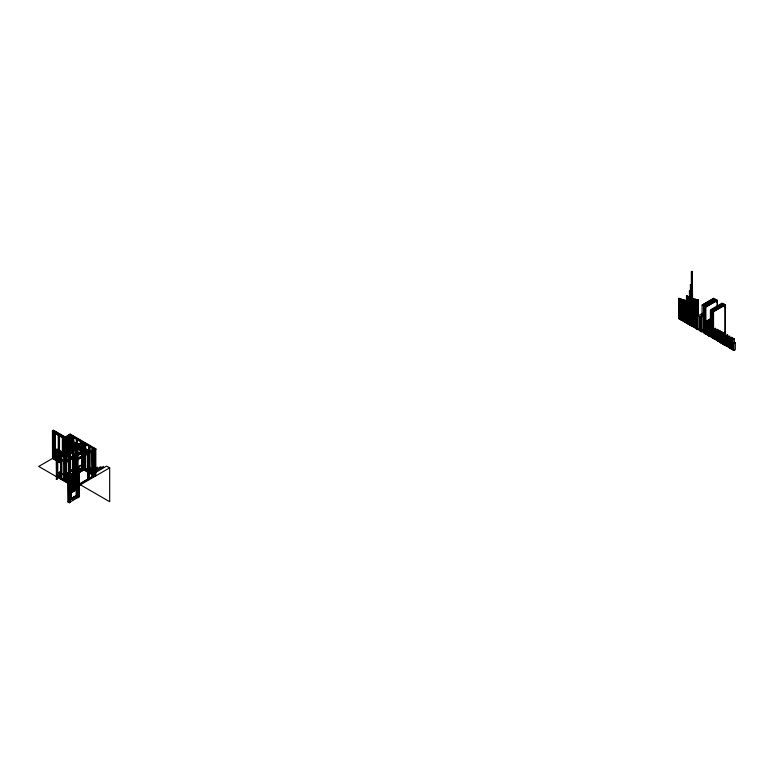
<?xml version="1.0" encoding="UTF-8"?>
<svg xmlns="http://www.w3.org/2000/svg" width="774" height="774" viewBox="0 0 774 774"><rect width="100%" height="100%" fill="white"/><g stroke="black" fill="none" stroke-linecap="round" stroke-linejoin="round"><path stroke-width="1.16" d="M59.579 472.788L59.395 477.481L59.579 472.508L59.579 477.374L64.242 480.044L59.211 477.374L59.211 472.295L61.233 471.124M60.624 455.189L60.44 454.377L60.624 460.056L60.807 454.87M64.058 480.151L64.058 456.457L82.15 445.95L78.551 443.87L61.446 453.796M68.934 450.516L69.321 436.043L69.321 439.613M69.902 471.888L69.902 457.927M75.939 460.24L75.939 454.425M81.967 464.893L81.967 450.923M65.432 453.903L65.432 480.035L64.194 479.735L65.084 480.635L83.805 469.847L83.805 442.873L82.992 442.399L64.213 453.196L64.203 480.17M92.832 477.132L92.861 450.981L92.009 450.487L92.009 476.62L92.832 477.132L92.009 450.487M94.97 476.349L94.999 449.752L93.77 449.471M82.625 443.028L82.982 442.399L83.805 442.873L65.064 454.115L83.805 443.289L83.437 469.634L83.476 443.521M70.927 485.617L71.111 480.644L73.366 479.125L73.366 484.205L70.927 485.617L70.927 480.538L73.366 479.125M70.927 491.258L71.111 486.285L73.366 484.766L73.366 489.845L70.927 491.258L70.927 486.178L73.366 484.766M74.343 483.644L74.527 478.671L76.79 477.152L76.79 482.231L74.343 483.644L74.343 478.564L76.79 477.152M74.343 489.284L74.527 484.311L76.732 482.753L74.285 484.166L74.285 489.245L76.79 487.872L76.732 482.753M70.927 499.162L71.111 492.496L76.79 489.004L76.79 495.766L70.927 499.162L70.927 492.39L76.79 489.004M59.395 472.614L64.242 475.178L59.211 472.295M68.373 457.047L66.38 456.012L66.835 455.528L66.109 455.954L66.941 455.876M61.601 453.922L78.725 443.976L78.542 444.576M61.601 454.125L78.725 444.189M66.661 451.687L66.661 450.981M70.502 453.4L72.524 452.229L75.804 454.696L75.804 460.337M69.679 454.096L72.688 452.345L72.137 452.664L75.571 454.638L75.571 449.984L72.137 448.011M69.67 454.309L72.979 452.374M71.063 457.25L82.15 450.816L78.174 448.949L81.831 451.194L81.831 464.739M64.039 461.517L70.376 457.84L70.376 471.385M71.092 457.444L82.15 451.029L78.445 449.007M65.887 461.672L82.17 452.432L65.064 462.359M65.887 462.378L81.986 453.032L81.986 452.326M65.064 463.065L81.986 453.032M61.233 471.83L59.211 473.001L59.946 472.721M71.372 470.534L75.842 473.311M65.064 474.491L75.117 468.657M76.104 468.067L82.15 464.574M64.058 475.284L75.939 468.386M76.123 468.289L82.15 464.787M65.887 476.9L82.17 467.67L76.123 471.182M65.064 477.597L75.126 471.753M65.887 477.606L82.17 468.376L76.123 471.888M65.064 478.303L75.126 472.459M78.155 467.67L82.054 469.702L82.15 445.95M60.459 463.046L52.526 458.469L52.458 430.615L53.309 430.121L90.084 451.348L90.084 452.616M65.567 437.62L53.309 430.547L52.458 431.041L89.233 452.268L90.084 451.774M53.319 430.973L52.458 431.466L89.233 452.693L90.084 452.2M53.735 457.763L53.735 431.64L52.884 432.134L52.884 458.256M63.207 437.107L62.355 437.6L62.355 451.852M78.338 485.927L95.821 475.855L95.821 448.881L70.231 434.108L64.494 437.426L65.345 437.92L71.082 434.601L66.303 437.784M66.409 436.739L70.231 434.108M69.128 435.162L69.989 435.665L71.082 435.027L91.7 446.927M71.818 435.452L70.966 435.946L70.966 449.007M69.505 440.735L68.644 441.228L68.644 449.539M57.382 475.362L57.382 478.816L56.531 479.309L56.163 449.539L57.015 449.046L76.616 460.366M63.1 452.983L57.015 449.471L56.163 449.965L75.426 461.081L95.821 449.307L93.286 447.846M57.382 449.684L56.531 450.178L56.531 479.309M61.475 452.045L60.614 452.538L60.614 478.661L61.475 478.168M81.231 440.88L80.37 441.373L80.37 444.944M57.237 455.741L38.71 466.441L68.886 483.856M61.146 453.496L59.172 454.628L61.214 455.809M63.11 452.355L68.044 449.51M55.399 458.711L54.548 459.205L54.18 432.869L54.18 458.992L55.399 458.711L55.399 432.579M65.248 453.022L82.953 442.38M59.482 461.081L58.631 461.575L58.631 435.443L59.482 434.949L59.482 461.081L58.263 461.362L58.263 435.23M69.186 457.482L70.037 456.989L70.037 478.361M89.561 445.698L88.71 446.192L88.71 450.942M57.015 465.948L56.531 466.645M74.13 459.35L73.278 459.843L73.278 476.474M94.97 475.923L94.999 449.326L94.138 448.833L75.397 459.659L75.397 475.526M52.458 430.615L89.233 451.842L90.084 451.348M75.397 460.085L94.138 448.833M75.552 460.172L74.691 460.665L74.691 476.097M75.059 476.174L75.059 460.878L94.999 449.326M95.821 448.881L94.96 449.375L70.231 435.094L70.231 440.271M56.531 476.726L57.75 476.02L57.75 449.897L56.899 450.391L57.382 478.816M56.163 479.096L57.015 478.603M64.203 479.754L65.045 480.238L83.766 468.918M65.248 479.145L75.659 473.137M77.748 471.937L81.909 469.528M83.844 469.441L82.257 469.363L82.218 443.221L83.844 443.308L82.992 442.815M70.453 476.561L75.659 473.562M78.784 471.753L82.953 469.354L83.805 469.847M77.032 497.043L78.068 497.643L79.045 497.072L79.045 473.94L69.215 479.551L69.215 501.562L68.238 502.123L68.054 478.883L78.01 473.34L68.238 479.551M85.324 469.363L84.463 469.857L84.463 443.734M79.045 473.94L69.031 479.445L69.283 502.723L70.26 502.162L70.26 480.151L78.068 475.633L70.076 480.044L70.076 502.055M85.314 469.895L88.275 468.193M69.099 480.044L78.377 474.685L77.516 474.191M69.95 479.977L77.768 475.459L77.768 497.459M86.398 470.689L91.332 467.835M71.295 480.751L73.008 479.899L71.411 480.818L71.411 484.911L71.411 480.818M74.71 478.777L76.423 477.926L74.836 478.845L74.836 482.937L74.836 478.845M89.465 470.34L92.416 468.628M88.71 472.314L92.522 469.982M95.483 468.28L97.447 467.138M89.078 472.527L89.929 472.034L89.929 445.901L89.078 446.404L89.107 479.28L88.255 478.787L88.255 452.664M90.645 472.479L92.619 471.347M95.579 469.634L100.514 466.79L102.555 467.97M71.295 484.843L72.882 483.924L72.882 479.832M74.71 482.86L76.297 481.95L76.297 477.858M71.111 485.153L73.066 484.031L73.066 479.512M74.527 483.179L76.481 482.057L76.481 477.539M95.686 470.998L103.571 466.441M74.285 484.166L76.79 482.792M71.295 486.391L73.008 485.55L71.411 486.459L71.411 490.552L71.411 486.459M74.71 484.418L76.423 483.566L74.836 484.485L74.836 488.578L74.836 484.485M95.782 472.353L106.628 466.093L109.685 467.854L109.685 501.716L80.119 484.64M92.435 474.472L93.654 474.181L92.803 474.675L92.803 448.552L93.654 448.059L93.77 475.594L94.631 476.087L94.631 449.965M78.522 484.408L94.138 475.391M79.567 484.224L94.138 475.807M78.338 485.501L95.454 475.226M95.879 475.826L109.685 467.854M71.295 490.484L72.882 489.565L72.882 485.472M74.71 488.51L76.297 487.591L76.297 483.498M71.111 490.803L73.066 489.671L73.066 485.153M74.527 488.829L76.481 487.697L76.481 483.179M72.688 491.084L75.823 489.41M71.411 498.456L71.411 492.67L76.423 489.778L71.295 492.603L71.411 498.456L76.423 495.563L76.481 489.391M71.295 498.379L76.297 495.486L76.297 489.71M71.111 498.698L76.79 495.766M68.054 502.016L69.215 501.562M72.272 499.936L77.158 497.111L77.158 475.101L77.458 497.285M69.099 502.616L78.861 496.966L78.861 473.833M692.585 325.661L691.366 325.941L691.366 271.771L692.217 271.277L692.585 300.38M691.366 271.771L692.585 271.49M690.389 284.755L691.608 284.464L690.389 284.755L690.389 325.38L691.24 324.887M689.411 290.956L690.631 290.676L690.631 324.538L689.779 325.032L689.411 290.956L690.631 290.676M678.837 298.396L679.021 318.82L679.204 298.396M679.63 298.861L680.182 298.754L679.814 319.285L679.63 298.861L680.182 298.754M686.48 296.036L687.206 296.036L686.838 323.339L686.48 296.036L687.206 296.036M680.791 299.528L681.584 299.286L681.584 319.594L680.975 319.952L680.791 299.528L681.584 299.286M687.457 296.597L688.434 296.461L687.457 296.597L687.457 323.687L688.434 323.551L687.457 323.687M681.768 320.407L682.813 320.02L681.768 320.407L681.768 300.089L682.813 299.702L682.929 321.075L682.929 300.767L684.274 299.983L682.929 300.767M681.768 300.089L682.813 299.702M688.434 297.168L689.653 296.887L689.653 323.967L688.792 324.461L688.434 297.168L689.653 296.887M683.723 301.221L685.677 300.302L683.723 301.221L683.723 321.539L685.677 320.62M686.393 321.336L684.7 322.1L684.7 301.783L686.964 300.476M684.7 301.783L687.148 300.583M692.343 299.422L693.988 298.89L692.343 299.422L692.343 326.512L693.62 325.767M693.32 299.983L695.458 299.18L693.32 299.983L693.688 327.286L693.688 300.196M694.297 300.554L696.919 299.461L694.297 300.554L694.665 327.847L694.665 300.767M698.39 299.741L695.642 301.328L695.642 328.418L695.275 301.115L698.022 299.528L698.39 316.227M697.964 328.766L697.103 329.26L696.252 328.766L696.252 301.676L697.103 301.183L697.964 301.676L697.964 315.811M696.252 301.676L697.103 302.17L697.964 301.676M704.127 331.059L702.115 332.152L702.115 305.062L713.841 298.29L713.909 300.689M702.173 305.101L713.909 298.329M679.63 319.178L680.182 319.072M680.791 319.846L681.584 319.594M704.553 306.475L716.405 299.77L704.553 306.475L704.553 333.565L706.623 332.501M717.44 300.37L705.714 307.143L705.714 334.233L705.54 307.046L717.266 300.273L717.44 306.262M682.745 320.968L684.09 320.194M683.723 321.539L685.503 320.513M684.7 322.1L686.209 321.229M699.735 328.524L697.78 329.647L697.713 316.073L702.666 313.286M686.48 323.126L687.206 323.126M710.426 336.951L710.426 309.861L722.152 303.089M701.225 329.376L699.27 330.508L699.183 316.914L702.202 315.27M711.403 310.422L723.255 303.727L711.403 310.422L711.403 337.512M688.434 324.248L689.653 323.967M702.231 316.421L700.276 317.543L700.276 331.088L700.16 317.485L702.115 316.353M714.489 337.038L712.38 338.074L712.38 310.993L724.106 304.221L724.261 306.659M712.38 310.993L724.261 304.308M689.411 324.819L690.631 324.538M725.267 304.888L713.541 311.661L713.541 338.751L713.357 311.554L725.267 304.888L725.267 331.978L721.358 334.233M691.366 325.941L692.217 325.448M710.513 318.946L706.604 321.2L706.604 334.745L706.517 321.152L711.403 318.327M710.542 320.088L707.61 321.781L707.61 335.326L707.494 321.713L711.403 319.459M696.252 328.766L697.103 328.273M710.571 334.784L708.471 335.819L708.471 322.274L711.403 320.581M708.471 322.274L710.571 321.239M699.667 328.486L697.78 329.647M709.448 322.845L709.632 336.487L709.448 322.845L711.403 321.713M701.138 329.327L699.27 330.508M700.16 331.02L702.115 329.898M704.553 333.565L706.517 332.433M705.54 334.126L707.494 333.004M715.602 328.369L714.334 329.047L714.373 339.235L715.602 338.528L715.553 328.34L715.602 332.888M716.289 330.179L717.827 329.376L717.827 339.534L716.366 340.376L716.366 330.217M708.471 335.819L710.426 334.687M709.448 336.38L711.403 335.258M719.81 330.517L718.349 331.369L718.349 341.528L718.243 331.311L719.704 330.459L719.81 335.036M718.823 333.333L717.353 334.184L717.353 340.957L717.266 334.126L718.727 333.284M720.197 342.592L721.803 341.827L720.197 342.592L720.197 332.433L721.658 331.591L721.803 336.177M720.197 332.433L721.803 331.669M712.38 338.074L714.334 336.951M722.152 333.565L722.345 343.84L722.152 333.565L725.267 331.978M714.334 339.206L715.553 338.499M722.79 342.398L721.174 343.153L721.174 336.38L722.635 335.539M725.828 344.149L724.106 344.846L724.106 334.687L725.567 333.846L725.828 338.509M721.174 336.38L722.79 335.626M724.106 334.687L725.828 333.991M717.266 340.899L718.823 340.105M723.129 337.512L724.812 336.787L724.812 343.559C721.697 347.342 721.823 336.409 724.812 336.787M727.85 335.161L726.38 336.003L726.38 346.162L726.06 335.819L727.531 334.978L727.85 339.67M718.243 341.46L719.704 340.618M725.083 338.644L725.354 345.572L725.083 338.644L726.554 337.793M729.911 336.351L728.44 337.193L728.44 347.352L728.015 336.951L729.485 336.1L729.911 340.86M721.174 343.153L722.635 342.311M727.038 339.767L728.837 339.118L727.038 339.767L727.038 346.539L728.508 345.697M732.107 337.619L730.646 338.47L730.646 348.619L729.969 348.232L729.969 338.074L731.44 337.232L732.107 337.619L732.107 342.137M723.129 344.285L724.812 343.559M728.992 340.899L729.437 347.923L728.992 340.899L730.462 340.057M735.3 342.843L733.829 343.695L732.901 343.153L734.371 342.311L735.3 342.843L735.3 349.616L733.829 350.467L731.923 349.364L731.923 339.206L733.394 338.364L734.303 338.886L734.303 343.404M724.106 344.846L725.567 344.004M731.923 339.206L732.843 339.738L734.303 338.886M730.946 342.031L731.633 342.427L731.633 349.2L730.946 348.803L730.946 342.031L732.417 341.179M77.177 445.737L78.039 445.243M77.081 446.211L76.616 474.617M78.029 446.23L78.89 445.737M69.186 478.854L69.583 451.503L69.583 477.635L68.364 477.345L68.364 451.223M70.395 476.6L75.542 473.64M78.629 471.869L82.741 469.508M69.215 477.839L68.731 477.142M68.17 478.864L65.084 480.635L65.064 455.306M77.419 473.543L84.627 469.412M83.573 469.286L84.356 469.257M78.629 444.247L82.15 446.163L64.058 456.66L61.485 455.189M78.445 444.353L81.88 446.317L81.88 450.981M72.504 447.372L76.297 449.559L76.297 454.212M76.123 449.665L72.688 447.478M75.842 449.82L72.321 447.691L76.026 449.713L76.162 454.348M72.321 448.398L72.562 436.875L73.414 436.381L73.414 447.072M72.688 452.558L74.401 453.545M72.417 452.509L75.842 454.473M76.133 455.934L76.133 456.641M66.477 455.741L68.276 456.883M70.105 459.437L70.105 460.143M61.485 454.977L64.242 456.563M77.4 467.032L82.054 469.702M61.668 459.737L64.242 461.217M61.485 459.843L64.097 461.343L70.134 457.85L70.086 476.649L65.335 474.036M61.465 460.046L64.058 461.536M64.058 462.949L64.058 463.645M71.643 470.369L73.511 471.443M71.46 470.476L73.327 471.55M71.276 470.369L75.097 472.672M65.616 473.872L70.27 476.542L70.27 471.676M65.161 474.143L68.876 476.281M717.827 329.376L717.827 339.534M729.969 338.074L730.646 338.47M715.37 333.033L715.311 339.767M69.496 434.959L70.357 435.452L70.357 440.203M70.231 435.52L93.935 449.21M68.102 451.203L68.102 435.762L68.954 436.255M92.377 450.274L93.228 450.768L93.228 476.9L92.377 476.407L92.435 448.339M67.609 438.8L87.017 450.004M56.376 432.734L58.418 433.914M77.826 445.118L79.867 446.298M53.735 431.64L52.458 431.882L89.233 453.109L89.233 451.842M76.133 459.659L76.984 460.153L76.984 474.404M65.132 454.154L75.272 460.008M56.163 449.539L75.426 460.665L75.426 475.207M85.217 468.541L87.249 469.712M83.457 468.289L92.725 473.649M85.392 469.857L87.723 471.114M89.561 472.256L91.806 473.475M82.953 468.928L94.999 475.884M82.595 469.208L93.935 475.758M82.218 469.354L83.07 469.847L83.07 443.715L82.257 443.241M57.344 459.843L53.377 457.55L52.516 458.044L60.459 462.629M73.307 475.478L72.456 474.984L72.456 448.852M76.297 481.95L76.79 482.231M68.054 478.883L68.238 502.123M72.882 483.924L73.366 484.205M64.939 479.329L65.8 479.822L65.8 453.69M68.712 482.347L57.382 475.807L56.531 476.3L68.886 483.431M57.382 476.233L66.651 481.583M72.882 489.565L73.366 489.845M70.927 492.39L71.411 492.67M68.102 435.762L68.528 449.665M733.829 343.695L733.829 350.467M732.843 339.738L732.901 349.925M727.531 334.978L727.531 339.486M727.376 339.96L727.376 346.733M725.083 304.782L725.083 331.872M724.367 334.842L724.367 345.001M724.106 304.221L724.106 306.572M723.816 337.348L723.613 332.714L723.613 337.232M723.342 337.638L723.342 344.411M721.658 331.591L721.658 341.75M721.329 336.477L721.329 343.24M720.333 332.51L720.333 342.669M719.704 330.459L719.704 334.978M717.266 300.273L717.266 306.156M716.289 299.702L716.289 302.063M712.525 311.08L712.525 338.17M708.616 322.361L708.616 335.906M704.669 306.543L704.669 333.633M698.022 299.528L698.022 316.015M697.103 302.17L697.103 329.26M692.711 299.635L692.711 326.725M691.733 271.984L691.733 326.154M690.756 284.958L690.756 325.593M689.779 291.169L689.779 325.032M688.792 297.38L688.792 324.461M687.815 296.81L687.815 323.9M686.838 295.823L686.838 323.339M684.884 301.889L684.884 322.207M683.906 301.328L683.906 321.645M682.629 299.596L682.629 319.914M681.952 300.196L681.952 320.513M681.401 299.18L681.401 319.488M680.975 299.635L680.975 319.952M679.998 298.648L679.998 318.965M679.814 298.967L679.814 319.285M679.021 298.29L679.021 318.82M89.561 446.879L89.561 471.821M85.682 443.454L85.682 469.576L84.83 470.07L84.83 443.947M81.88 464.942L81.88 469.808M81.589 441.093L81.589 445.843M81.231 442.07L81.231 445.631M80.738 441.586L80.738 445.147M78.551 443.87L78.551 444.566M78.377 474.114L78.377 497.256M78.068 475.633L78.068 497.643M77.884 475.526L77.884 497.537M77.516 444.682L77.516 438.742L76.665 439.235L76.665 443.986M77.148 444.469L77.148 438.529L76.297 439.022L76.297 443.773M76.403 454.338L76.403 467.883M76.249 460.153L76.249 474.83M76.123 449.452L76.162 460.162M75.755 449.665L75.755 454.532M74.13 460.54L74.13 475.981M73.782 447.285L73.782 436.594L72.93 437.087L72.93 447.778M73.675 459.824L73.675 449.133L72.824 448.639L73.685 449.152L73.307 458.847M72.911 459.63L72.911 476.262M72.824 449.829L72.824 474.772M71.818 436.633L71.818 448.514M70.966 451.377L70.966 453.757M70.715 435.24L70.598 440.483M70.598 442.854L70.598 448.794M70.357 442.573L70.357 448.514M70.357 452.074L70.27 456.554M70.24 441.161L70.24 449.471M70.24 451.852L70.086 456.66M69.989 435.665L69.989 440.416M69.999 453.216L69.999 456.708M69.815 453.322L69.815 456.815M69.815 471.947L69.815 476.813M69.67 457.966L69.67 478.148M69.379 441.654L69.379 448.775M69.283 479.59L69.283 502.723M69.012 441.441L69.012 449.752M68.818 457.27L68.818 478.642M68.46 435.549L68.46 437.929M68.46 440.3L68.46 450.99M67.667 439.68L67.667 450.362M67.299 451.339L67.299 439.468L66.448 439.961L66.448 451.832M66.816 440.174L66.816 452.045M65.713 439.313L65.713 451.194M65.577 455.596L65.577 480.538L64.726 481.031L64.726 454.909M65.345 438.336L65.345 452.587M64.494 437.842L64.494 452.093M64.581 453.409L64.571 456.97M63.574 437.31L63.574 452.751M63.207 438.287L63.207 452.538M62.723 437.803L62.723 453.245M59.395 472.401L59.395 473.108M53.377 432.608L53.377 457.976M71.643 470.157L70.918 470.582L71.643 470.157M61.843 452.258L60.982 452.751L60.982 478.874L61.843 478.38L61.843 452.258M65.945 454.628L65.093 455.122L65.093 481.244L65.945 480.751L65.945 454.628M77.061 472.324L77.932 472.827L77.922 446.695L76.694 446.414L77.564 446.917L77.555 473.03L76.694 472.537L77.932 472.827L77.061 472.324M76.936 482.396L74.072 484.05L74.072 489.613L76.936 487.959L76.936 482.396M715.311 299.141L703.576 305.914L703.663 333.052L703.663 305.962L715.389 299.19M64.058 478.177L64.058 478.883L64.058 478.177M685.861 302.46L685.861 322.768L685.861 302.46M701.312 318.143L701.312 331.688L701.312 318.143M719.336 335.326L719.336 342.098L719.336 335.326M94.264 450.178L93.412 449.684L93.412 475.807L94.264 476.3L94.264 450.178M88.739 453.361L87.888 452.867L87.888 479L88.739 479.493L88.739 453.361M69.583 479.764L68.731 479.27L68.731 501.842L69.583 502.336L69.583 479.764"/></g></svg>
